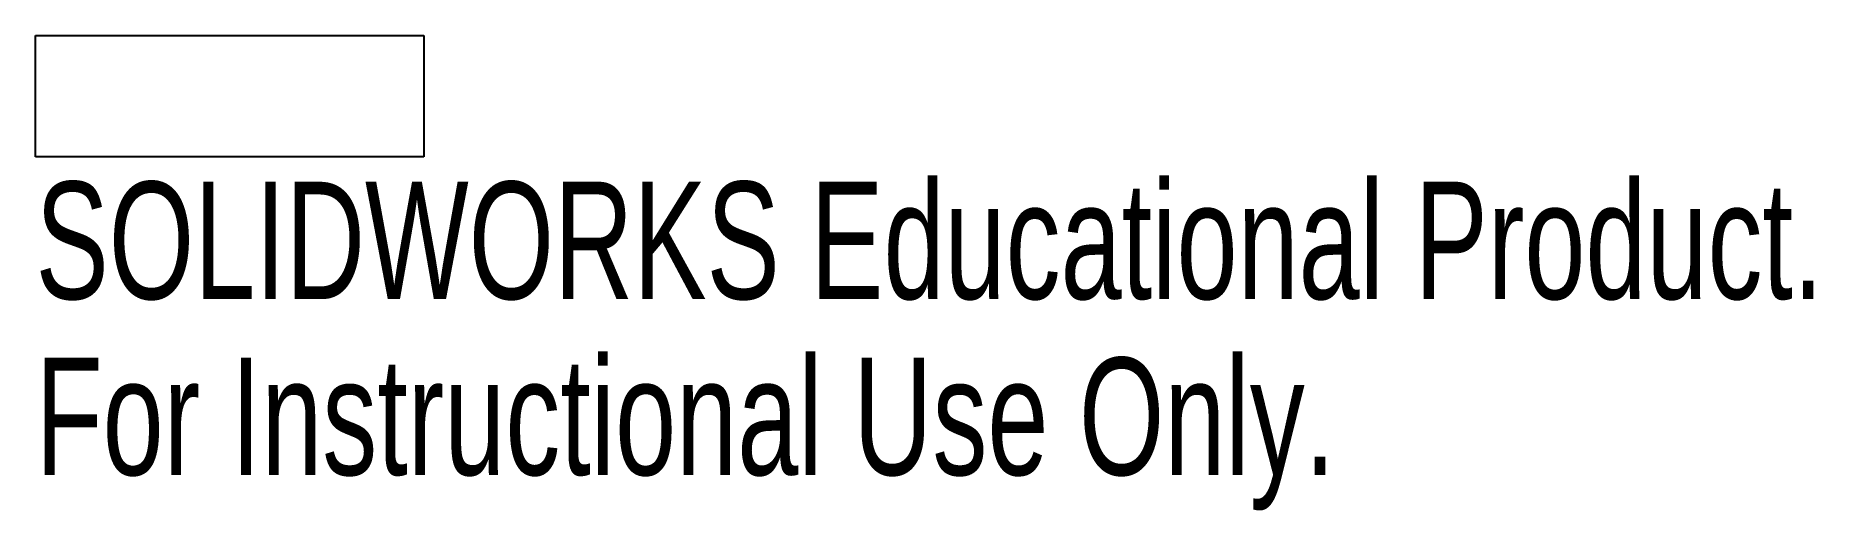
# Model space of a CAD drawing. Header units: millimetres. Extents: x -8 to 65.3, y -8.6 to 11.
import ezdxf

# ---------------------------------------------------------------- set-up
doc = ezdxf.new("R2010")
doc.units = ezdxf.units.MM
doc.styles.add('SLDTEXTSTYLE0', font='TXT', dxfattribs={"width": 0.7})

msp = doc.modelspace()

# ---------------------------------------------------------------- linework, layer by layer
at = {"color": 7, "linetype": 'Continuous', "lineweight": 25}
for p, q in [((-8, 11), (8, 11)), ((-8, 6), (-8, 11)), ((8, 11), (8, 6)), ((8, 6), (-8, 6))]:
    msp.add_line(p, q, dxfattribs=at)

# ---------------------------------------------------------------- texts
at = {"color": 7, "linetype": 'Continuous', "char_height": 4.83362, "attachment_point": 1, "style": 'SLDTEXTSTYLE0'}
for s, insert in [('SOLIDWORKS Educational Product.', (-8, 4.98)), ('For Instructional Use Only.', (-8, -2.27))]:
    msp.add_mtext(s, dxfattribs=dict(at, insert=insert))

doc.saveas('drawing.dxf')
